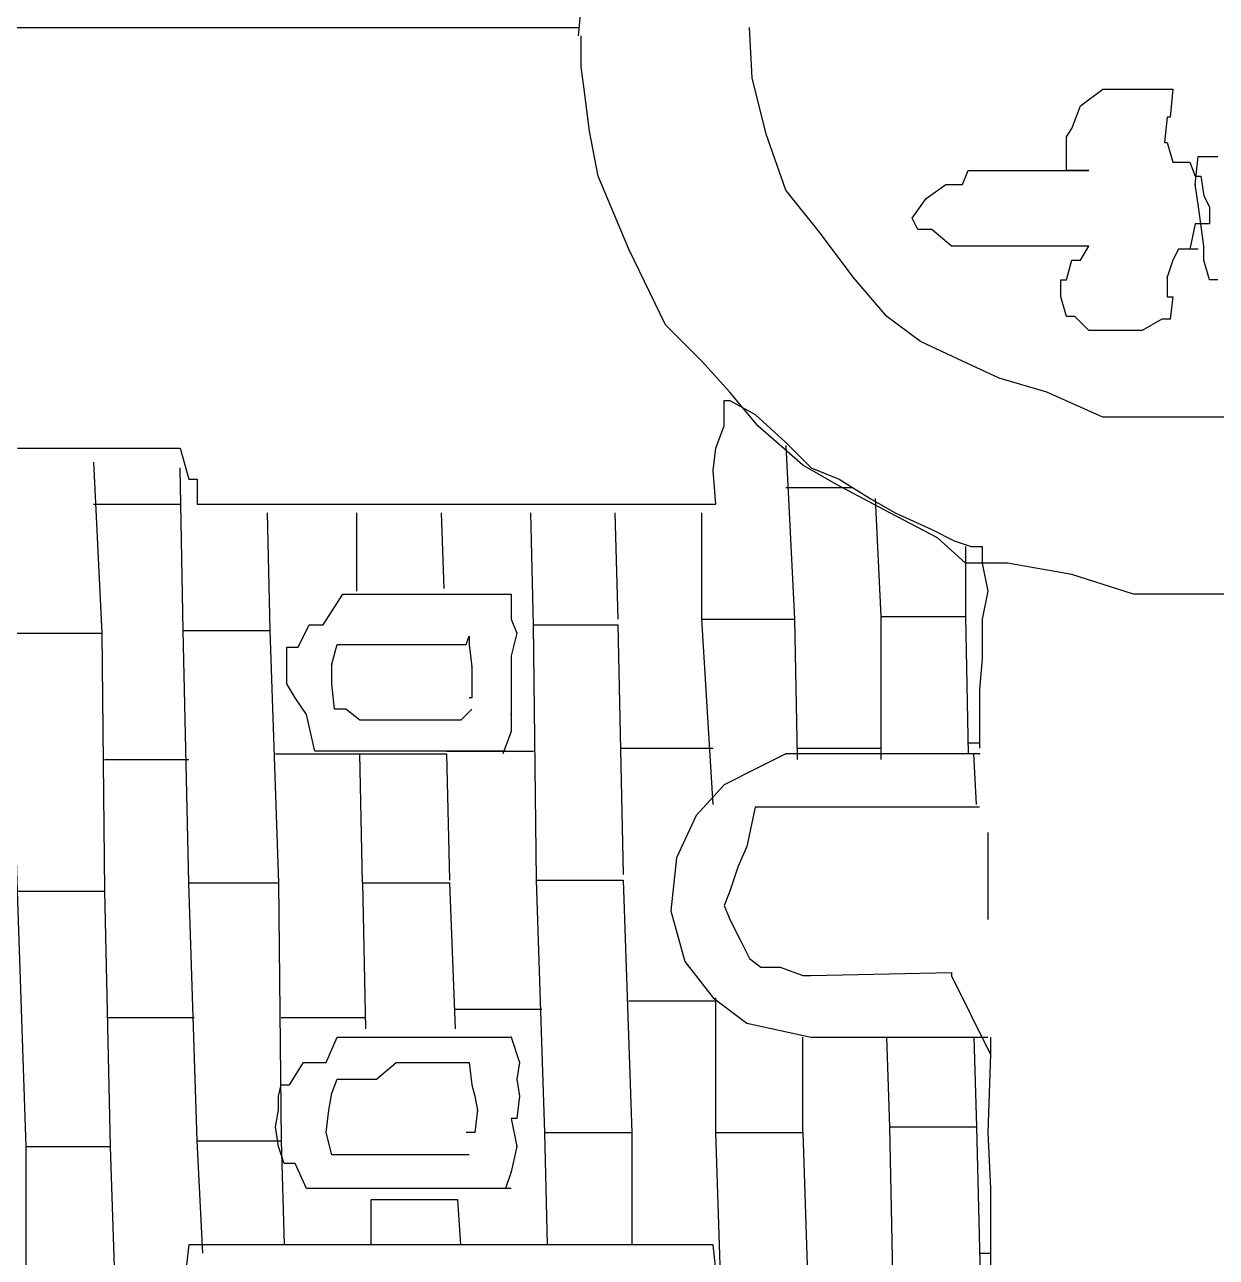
# Model space of a CAD drawing. Extents: x 731154 to 731744, y 4379381 to 4380408.
# Drawn here: x 731187.765 to 731192.015, y 4380237.795 to 4380242.19 of the extents above; entities that cross this region are included whole.
import ezdxf

# ---------------------------------------------------------------- set-up
doc = ezdxf.new("R2010")
doc.units = 0
doc.layers.get('0').update_dxf_attribs({"linetype": 'CONTINUOUS'})

msp = doc.modelspace()

# ---------------------------------------------------------------- linework, layer by layer
at = {"color": 0, "linetype": 'CONTINUOUS'}
for p, q in [((731189.74, 4380242.15), (731189.75, 4380242.25)), ((731189.74, 4380242.15), (731189.75, 4380242.25)), ((731187.41, 4380242.18), (731188.19, 4380242.18)), ((731187.41, 4380242.18), (731188.19, 4380242.18)), ((731188.19, 4380242.18), (731188.97, 4380242.18)), ((731188.19, 4380242.18), (731188.97, 4380242.18)), ((731188.97, 4380242.18), (731189.59, 4380242.18)), ((731188.97, 4380242.18), (731189.59, 4380242.18)), ((731189.59, 4380242.18), (731189.74, 4380242.18)), ((731189.59, 4380242.18), (731189.74, 4380242.18)), ((731190.36, 4380242), (731190.35, 4380242.18)), ((731190.36, 4380242), (731190.35, 4380242.18)), ((731189.75, 4380242.04), (731189.75, 4380242.15)), ((731189.75, 4380242.04), (731189.75, 4380242.15)), ((731189.76, 4380241.96), (731189.75, 4380242.04)), ((731189.76, 4380241.96), (731189.75, 4380242.04)), ((731190.41, 4380241.8), (731190.36, 4380242)), ((731190.41, 4380241.8), (731190.36, 4380242)), ((731189.78, 4380241.81), (731189.76, 4380241.96)), ((731189.78, 4380241.81), (731189.76, 4380241.96)), ((731191.53, 4380241.9), (731191.61, 4380241.96)), ((731191.53, 4380241.9), (731191.61, 4380241.96)), ((731191.61, 4380241.96), (731191.68, 4380241.96)), ((731191.61, 4380241.96), (731191.68, 4380241.96)), ((731191.68, 4380241.96), (731191.76, 4380241.96)), ((731191.68, 4380241.96), (731191.76, 4380241.96)), ((731191.76, 4380241.96), (731191.81, 4380241.96)), ((731191.76, 4380241.96), (731191.81, 4380241.96)), ((731191.81, 4380241.96), (731191.86, 4380241.96)), ((731191.81, 4380241.96), (731191.86, 4380241.96)), ((731191.86, 4380241.96), (731191.85, 4380241.86)), ((731191.86, 4380241.96), (731191.85, 4380241.86)), ((731191.5, 4380241.82), (731191.53, 4380241.9)), ((731191.5, 4380241.82), (731191.53, 4380241.9)), ((731191.84, 4380241.86), (731191.83, 4380241.77)), ((731191.84, 4380241.86), (731191.83, 4380241.77)), ((731191.85, 4380241.86), (731191.84, 4380241.86)), ((731191.85, 4380241.86), (731191.84, 4380241.86)), ((731189.81, 4380241.65), (731189.78, 4380241.81)), ((731189.81, 4380241.65), (731189.78, 4380241.81)), ((731191.48, 4380241.79), (731191.5, 4380241.82)), ((731191.48, 4380241.79), (731191.5, 4380241.82)), ((731190.48, 4380241.6), (731190.41, 4380241.8)), ((731190.48, 4380241.6), (731190.41, 4380241.8)), ((731191.48, 4380241.67), (731191.48, 4380241.79)), ((731191.48, 4380241.67), (731191.48, 4380241.79)), ((731191.83, 4380241.77), (731191.84, 4380241.77)), ((731191.83, 4380241.77), (731191.84, 4380241.77)), ((731191.84, 4380241.77), (731191.86, 4380241.7)), ((731191.84, 4380241.77), (731191.86, 4380241.7)), ((731191.86, 4380241.7), (731191.88, 4380241.7)), ((731191.86, 4380241.7), (731191.88, 4380241.7)), ((731191.88, 4380241.7), (731191.92, 4380241.7)), ((731191.88, 4380241.7), (731191.92, 4380241.7)), ((731191.92, 4380241.7), (731191.94, 4380241.65)), ((731191.92, 4380241.7), (731191.94, 4380241.65)), ((731191.94, 4380241.62), (731191.95, 4380241.72)), ((731191.94, 4380241.62), (731191.95, 4380241.72)), ((731191.95, 4380241.72), (731191.99, 4380241.72)), ((731191.95, 4380241.72), (731191.99, 4380241.72)), ((731191.99, 4380241.72), (731192.02, 4380241.72)), ((731191.99, 4380241.72), (731192.02, 4380241.72)), ((731189.92, 4380241.39), (731189.81, 4380241.65)), ((731189.92, 4380241.39), (731189.81, 4380241.65)), ((731191.11, 4380241.62), (731191.13, 4380241.67)), ((731191.11, 4380241.62), (731191.13, 4380241.67)), ((731191.13, 4380241.67), (731191.21, 4380241.67)), ((731191.13, 4380241.67), (731191.21, 4380241.67)), ((731191.21, 4380241.67), (731191.26, 4380241.67)), ((731191.21, 4380241.67), (731191.26, 4380241.67)), ((731191.26, 4380241.67), (731191.35, 4380241.67)), ((731191.26, 4380241.67), (731191.35, 4380241.67)), ((731191.35, 4380241.67), (731191.44, 4380241.67)), ((731191.35, 4380241.67), (731191.44, 4380241.67)), ((731191.44, 4380241.67), (731191.48, 4380241.67)), ((731191.44, 4380241.67), (731191.48, 4380241.67)), ((731191.48, 4380241.67), (731191.52, 4380241.67)), ((731191.52, 4380241.67), (731191.48, 4380241.67)), ((731191.48, 4380241.67), (731191.52, 4380241.67)), ((731191.52, 4380241.67), (731191.48, 4380241.67)), ((731191.52, 4380241.67), (731191.56, 4380241.67)), ((731191.56, 4380241.67), (731191.52, 4380241.67)), ((731191.52, 4380241.67), (731191.56, 4380241.67)), ((731191.56, 4380241.67), (731191.52, 4380241.67)), ((731191.94, 4380241.65), (731191.96, 4380241.65)), ((731191.94, 4380241.65), (731191.96, 4380241.65)), ((731191.96, 4380241.65), (731191.97, 4380241.58)), ((731191.96, 4380241.65), (731191.97, 4380241.58)), ((731190.6, 4380241.45), (731190.48, 4380241.6)), ((731190.6, 4380241.45), (731190.48, 4380241.6)), ((731190.98, 4380241.57), (731191.05, 4380241.62)), ((731190.98, 4380241.57), (731191.05, 4380241.62)), ((731191.05, 4380241.62), (731191.11, 4380241.62)), ((731191.05, 4380241.62), (731191.11, 4380241.62)), ((731191.95, 4380241.55), (731191.94, 4380241.62)), ((731191.95, 4380241.55), (731191.94, 4380241.62)), ((731190.93, 4380241.5), (731190.98, 4380241.57)), ((731190.93, 4380241.5), (731190.98, 4380241.57)), ((731191.96, 4380241.48), (731191.95, 4380241.55)), ((731191.96, 4380241.48), (731191.95, 4380241.55)), ((731191.97, 4380241.58), (731191.99, 4380241.54)), ((731191.97, 4380241.58), (731191.99, 4380241.54)), ((731191.99, 4380241.54), (731191.99, 4380241.48)), ((731191.99, 4380241.54), (731191.99, 4380241.48)), ((731190.95, 4380241.46), (731190.93, 4380241.5)), ((731190.95, 4380241.46), (731190.93, 4380241.5)), ((731191, 4380241.46), (731190.95, 4380241.46)), ((731191, 4380241.46), (731190.95, 4380241.46)), ((731191.07, 4380241.4), (731191, 4380241.46)), ((731191.07, 4380241.4), (731191, 4380241.46)), ((731191.94, 4380241.48), (731191.92, 4380241.39)), ((731191.94, 4380241.48), (731191.92, 4380241.39)), ((731191.96, 4380241.48), (731191.94, 4380241.48)), ((731191.96, 4380241.48), (731191.94, 4380241.48)), ((731191.97, 4380241.4), (731191.96, 4380241.48)), ((731191.99, 4380241.48), (731191.96, 4380241.48)), ((731191.97, 4380241.4), (731191.96, 4380241.48)), ((731191.99, 4380241.48), (731191.96, 4380241.48)), ((731190.72, 4380241.29), (731190.6, 4380241.45)), ((731190.72, 4380241.29), (731190.6, 4380241.45)), ((731190.05, 4380241.12), (731189.92, 4380241.39)), ((731190.05, 4380241.12), (731189.92, 4380241.39)), ((731191.17, 4380241.4), (731191.07, 4380241.4)), ((731191.17, 4380241.4), (731191.07, 4380241.4)), ((731191.26, 4380241.4), (731191.17, 4380241.4)), ((731191.26, 4380241.4), (731191.17, 4380241.4)), ((731191.33, 4380241.4), (731191.26, 4380241.4)), ((731191.33, 4380241.4), (731191.26, 4380241.4)), ((731191.38, 4380241.4), (731191.33, 4380241.4)), ((731191.38, 4380241.4), (731191.33, 4380241.4)), ((731191.44, 4380241.4), (731191.38, 4380241.4)), ((731191.44, 4380241.4), (731191.38, 4380241.4)), ((731191.51, 4380241.4), (731191.44, 4380241.4)), ((731191.51, 4380241.4), (731191.44, 4380241.4)), ((731191.56, 4380241.4), (731191.51, 4380241.4)), ((731191.56, 4380241.4), (731191.51, 4380241.4)), ((731191.53, 4380241.35), (731191.56, 4380241.4)), ((731191.53, 4380241.35), (731191.56, 4380241.4)), ((731191.88, 4380241.39), (731191.86, 4380241.35)), ((731191.88, 4380241.39), (731191.86, 4380241.35)), ((731191.92, 4380241.39), (731191.88, 4380241.39)), ((731191.92, 4380241.39), (731191.88, 4380241.39)), ((731191.95, 4380241.39), (731191.92, 4380241.39)), ((731191.95, 4380241.39), (731191.92, 4380241.39)), ((731191.97, 4380241.35), (731191.97, 4380241.4)), ((731191.97, 4380241.35), (731191.97, 4380241.4)), ((731191.48, 4380241.28), (731191.5, 4380241.35)), ((731191.48, 4380241.28), (731191.5, 4380241.35)), ((731191.5, 4380241.35), (731191.53, 4380241.35)), ((731191.5, 4380241.35), (731191.53, 4380241.35)), ((731191.86, 4380241.35), (731191.84, 4380241.29)), ((731191.86, 4380241.35), (731191.84, 4380241.29)), ((731191.99, 4380241.28), (731191.97, 4380241.35)), ((731191.99, 4380241.28), (731191.97, 4380241.35)), ((731190.84, 4380241.15), (731190.72, 4380241.29)), ((731190.84, 4380241.15), (731190.72, 4380241.29)), ((731191.84, 4380241.29), (731191.84, 4380241.22)), ((731191.84, 4380241.29), (731191.84, 4380241.22)), ((731191.46, 4380241.22), (731191.46, 4380241.28)), ((731191.46, 4380241.28), (731191.48, 4380241.28)), ((731191.46, 4380241.22), (731191.46, 4380241.28)), ((731191.46, 4380241.28), (731191.48, 4380241.28)), ((731192.02, 4380241.28), (731191.99, 4380241.28)), ((731192.02, 4380241.28), (731191.99, 4380241.28)), ((731191.48, 4380241.15), (731191.46, 4380241.22)), ((731191.48, 4380241.15), (731191.46, 4380241.22)), ((731191.84, 4380241.22), (731191.86, 4380241.22)), ((731191.84, 4380241.22), (731191.86, 4380241.22)), ((731191.86, 4380241.22), (731191.85, 4380241.14)), ((731191.86, 4380241.22), (731191.85, 4380241.14)), ((731190.96, 4380241.06), (731190.84, 4380241.15)), ((731190.96, 4380241.06), (731190.84, 4380241.15)), ((731191.51, 4380241.15), (731191.48, 4380241.15)), ((731191.51, 4380241.15), (731191.48, 4380241.15)), ((731191.56, 4380241.1), (731191.51, 4380241.15)), ((731191.56, 4380241.1), (731191.51, 4380241.15)), ((731190.18, 4380240.99), (731190.05, 4380241.12)), ((731190.18, 4380240.99), (731190.05, 4380241.12)), ((731191.82, 4380241.14), (731191.75, 4380241.1)), ((731191.82, 4380241.14), (731191.75, 4380241.1)), ((731191.85, 4380241.14), (731191.82, 4380241.14)), ((731191.85, 4380241.14), (731191.82, 4380241.14)), ((731191.62, 4380241.1), (731191.56, 4380241.1)), ((731191.62, 4380241.1), (731191.56, 4380241.1)), ((731191.67, 4380241.1), (731191.62, 4380241.1)), ((731191.67, 4380241.1), (731191.62, 4380241.1)), ((731191.75, 4380241.1), (731191.67, 4380241.1)), ((731191.75, 4380241.1), (731191.67, 4380241.1)), ((731191.11, 4380240.99), (731190.96, 4380241.06)), ((731191.11, 4380240.99), (731190.96, 4380241.06)), ((731190.28, 4380240.88), (731190.18, 4380240.99)), ((731190.28, 4380240.88), (731190.18, 4380240.99)), ((731191.24, 4380240.93), (731191.11, 4380240.99)), ((731191.24, 4380240.93), (731191.11, 4380240.99)), ((731191.41, 4380240.88), (731191.24, 4380240.93)), ((731191.41, 4380240.88), (731191.24, 4380240.93)), ((731190.26, 4380240.8), (731190.26, 4380240.85)), ((731190.26, 4380240.85), (731190.28, 4380240.85)), ((731190.26, 4380240.8), (731190.26, 4380240.85)), ((731190.26, 4380240.85), (731190.28, 4380240.85)), ((731190.38, 4380240.76), (731190.28, 4380240.88)), ((731190.38, 4380240.76), (731190.28, 4380240.88)), ((731190.28, 4380240.85), (731190.37, 4380240.8)), ((731190.28, 4380240.85), (731190.37, 4380240.8)), ((731191.61, 4380240.79), (731191.41, 4380240.88)), ((731191.61, 4380240.79), (731191.41, 4380240.88)), ((731190.26, 4380240.76), (731190.26, 4380240.8)), ((731190.26, 4380240.76), (731190.26, 4380240.8)), ((731190.37, 4380240.8), (731190.48, 4380240.7)), ((731190.37, 4380240.8), (731190.48, 4380240.7)), ((731190.23, 4380240.68), (731190.26, 4380240.76)), ((731190.23, 4380240.68), (731190.26, 4380240.76)), ((731190.54, 4380240.62), (731190.38, 4380240.76)), ((731190.54, 4380240.62), (731190.38, 4380240.76)), ((731191.81, 4380240.79), (731191.61, 4380240.79)), ((731191.81, 4380240.79), (731191.61, 4380240.79)), ((731192, 4380240.79), (731191.81, 4380240.79)), ((731192, 4380240.79), (731191.81, 4380240.79)), ((731192.2, 4380240.79), (731192, 4380240.79)), ((731192.2, 4380240.79), (731192, 4380240.79)), ((731187.74, 4380240.68), (731187.86, 4380240.68)), ((731187.74, 4380240.68), (731187.86, 4380240.68)), ((731187.86, 4380240.68), (731187.99, 4380240.68)), ((731187.86, 4380240.68), (731187.99, 4380240.68)), ((731187.99, 4380240.68), (731188.09, 4380240.68)), ((731187.99, 4380240.68), (731188.09, 4380240.68)), ((731188.09, 4380240.68), (731188.2, 4380240.68)), ((731188.09, 4380240.68), (731188.2, 4380240.68)), ((731188.2, 4380240.68), (731188.27, 4380240.68)), ((731188.2, 4380240.68), (731188.27, 4380240.68)), ((731188.27, 4380240.68), (731188.32, 4380240.68)), ((731188.27, 4380240.68), (731188.32, 4380240.68)), ((731188.32, 4380240.68), (731188.35, 4380240.57)), ((731188.32, 4380240.68), (731188.35, 4380240.57)), ((731190.22, 4380240.6), (731190.23, 4380240.68)), ((731190.22, 4380240.6), (731190.23, 4380240.68)), ((731190.48, 4380240.7), (731190.57, 4380240.61)), ((731190.48, 4380240.7), (731190.57, 4380240.61)), ((731190.48, 4380240.69), (731190.51, 4380240.07)), ((731190.48, 4380240.69), (731190.51, 4380240.07)), ((731188.01, 4380240.63), (731188.04, 4380240.02)), ((731188.01, 4380240.63), (731188.04, 4380240.02)), ((731188.33, 4380240.03), (731188.32, 4380240.61)), ((731188.33, 4380240.03), (731188.32, 4380240.61)), ((731190.23, 4380240.48), (731190.22, 4380240.6)), ((731190.23, 4380240.48), (731190.22, 4380240.6)), ((731190.66, 4380240.55), (731190.54, 4380240.62)), ((731190.66, 4380240.55), (731190.54, 4380240.62)), ((731190.57, 4380240.61), (731190.67, 4380240.57)), ((731190.57, 4380240.61), (731190.67, 4380240.57)), ((731188.35, 4380240.57), (731188.38, 4380240.57)), ((731188.35, 4380240.57), (731188.38, 4380240.57)), ((731188.38, 4380240.57), (731188.38, 4380240.48)), ((731188.38, 4380240.57), (731188.38, 4380240.48)), ((731190.48, 4380240.54), (731190.72, 4380240.54)), ((731190.48, 4380240.54), (731190.72, 4380240.54)), ((731190.85, 4380240.45), (731190.66, 4380240.55)), ((731190.85, 4380240.45), (731190.66, 4380240.55)), ((731190.67, 4380240.57), (731190.78, 4380240.5)), ((731190.67, 4380240.57), (731190.78, 4380240.5)), ((731190.78, 4380240.5), (731190.87, 4380240.45)), ((731190.78, 4380240.5), (731190.87, 4380240.45)), ((731190.82, 4380240.08), (731190.8, 4380240.5)), ((731190.82, 4380240.08), (731190.8, 4380240.5)), ((731188.01, 4380240.48), (731188.32, 4380240.48)), ((731188.01, 4380240.48), (731188.32, 4380240.48)), ((731188.38, 4380240.48), (731188.43, 4380240.48)), ((731188.38, 4380240.48), (731188.43, 4380240.48)), ((731188.43, 4380240.48), (731188.57, 4380240.48)), ((731188.43, 4380240.48), (731188.57, 4380240.48)), ((731188.57, 4380240.48), (731188.87, 4380240.48)), ((731188.57, 4380240.48), (731188.87, 4380240.48)), ((731188.63, 4380240.45), (731188.64, 4380240.03)), ((731188.63, 4380240.45), (731188.64, 4380240.03)), ((731188.87, 4380240.48), (731189.14, 4380240.48)), ((731188.87, 4380240.48), (731189.14, 4380240.48)), ((731188.95, 4380240.17), (731188.95, 4380240.45)), ((731188.95, 4380240.17), (731188.95, 4380240.45)), ((731189.14, 4380240.48), (731189.31, 4380240.48)), ((731189.14, 4380240.48), (731189.31, 4380240.48)), ((731189.25, 4380240.45), (731189.26, 4380240.18)), ((731189.25, 4380240.45), (731189.26, 4380240.18)), ((731189.31, 4380240.48), (731189.47, 4380240.48)), ((731189.31, 4380240.48), (731189.47, 4380240.48)), ((731189.47, 4380240.48), (731189.62, 4380240.48)), ((731189.47, 4380240.48), (731189.62, 4380240.48)), ((731189.58, 4380240.05), (731189.57, 4380240.45)), ((731189.58, 4380240.05), (731189.57, 4380240.45)), ((731189.62, 4380240.48), (731189.81, 4380240.48)), ((731189.62, 4380240.48), (731189.81, 4380240.48)), ((731189.81, 4380240.48), (731189.95, 4380240.48)), ((731189.81, 4380240.48), (731189.95, 4380240.48)), ((731189.87, 4380240.45), (731189.88, 4380240.07)), ((731189.87, 4380240.45), (731189.88, 4380240.07)), ((731189.95, 4380240.48), (731190.09, 4380240.48)), ((731189.95, 4380240.48), (731190.09, 4380240.48)), ((731190.09, 4380240.48), (731190.15, 4380240.48)), ((731190.09, 4380240.48), (731190.15, 4380240.48)), ((731190.15, 4380240.48), (731190.21, 4380240.48)), ((731190.15, 4380240.48), (731190.21, 4380240.48)), ((731190.18, 4380240.07), (731190.18, 4380240.45)), ((731190.18, 4380240.07), (731190.18, 4380240.45)), ((731190.21, 4380240.48), (731190.23, 4380240.48)), ((731190.21, 4380240.48), (731190.23, 4380240.48)), ((731191.02, 4380240.36), (731190.85, 4380240.45)), ((731191.02, 4380240.36), (731190.85, 4380240.45)), ((731190.87, 4380240.45), (731191, 4380240.39)), ((731190.87, 4380240.45), (731191, 4380240.39)), ((731191, 4380240.39), (731191.08, 4380240.35)), ((731191, 4380240.39), (731191.08, 4380240.35)), ((731191.12, 4380240.27), (731191.02, 4380240.36)), ((731191.12, 4380240.27), (731191.02, 4380240.36)), ((731191.08, 4380240.35), (731191.14, 4380240.33)), ((731191.08, 4380240.35), (731191.14, 4380240.33)), ((731191.12, 4380240.33), (731191.12, 4380240.08)), ((731191.12, 4380240.33), (731191.12, 4380240.08)), ((731191.14, 4380240.33), (731191.18, 4380240.33)), ((731191.14, 4380240.33), (731191.18, 4380240.33)), ((731191.18, 4380240.33), (731191.18, 4380240.27)), ((731191.18, 4380240.33), (731191.18, 4380240.27)), ((731191.27, 4380240.27), (731191.12, 4380240.27)), ((731191.27, 4380240.27), (731191.12, 4380240.27)), ((731191.18, 4380240.27), (731191.2, 4380240.17)), ((731191.18, 4380240.27), (731191.2, 4380240.17)), ((731191.5, 4380240.23), (731191.27, 4380240.27)), ((731191.5, 4380240.23), (731191.27, 4380240.27)), ((731191.72, 4380240.16), (731191.5, 4380240.23)), ((731191.72, 4380240.16), (731191.5, 4380240.23)), ((731188.83, 4380240.05), (731188.9, 4380240.16)), ((731188.83, 4380240.05), (731188.9, 4380240.16)), ((731188.9, 4380240.16), (731188.96, 4380240.16)), ((731188.9, 4380240.16), (731188.96, 4380240.16)), ((731188.96, 4380240.16), (731189.03, 4380240.16)), ((731188.96, 4380240.16), (731189.03, 4380240.16)), ((731189.03, 4380240.16), (731189.1, 4380240.16)), ((731189.03, 4380240.16), (731189.1, 4380240.16)), ((731189.1, 4380240.16), (731189.19, 4380240.16)), ((731189.1, 4380240.16), (731189.19, 4380240.16)), ((731189.19, 4380240.16), (731189.28, 4380240.16)), ((731189.19, 4380240.16), (731189.28, 4380240.16)), ((731189.28, 4380240.16), (731189.34, 4380240.16)), ((731189.28, 4380240.16), (731189.34, 4380240.16)), ((731189.34, 4380240.16), (731189.39, 4380240.16)), ((731189.34, 4380240.16), (731189.39, 4380240.16)), ((731189.39, 4380240.16), (731189.44, 4380240.16)), ((731189.39, 4380240.16), (731189.44, 4380240.16)), ((731189.44, 4380240.16), (731189.47, 4380240.16)), ((731189.44, 4380240.16), (731189.47, 4380240.16)), ((731189.47, 4380240.16), (731189.5, 4380240.16)), ((731189.47, 4380240.16), (731189.5, 4380240.16)), ((731189.5, 4380240.16), (731189.5, 4380240.07)), ((731189.5, 4380240.16), (731189.5, 4380240.07)), ((731191.2, 4380240.17), (731191.18, 4380240.07)), ((731191.2, 4380240.17), (731191.18, 4380240.07)), ((731191.92, 4380240.16), (731191.72, 4380240.16)), ((731191.92, 4380240.16), (731191.72, 4380240.16)), ((731192.14, 4380240.16), (731191.92, 4380240.16)), ((731192.14, 4380240.16), (731191.92, 4380240.16)), ((731189.5, 4380240.07), (731189.52, 4380240.02)), ((731189.5, 4380240.07), (731189.52, 4380240.02)), ((731191.18, 4380240.07), (731191.18, 4380239.93)), ((731191.18, 4380240.07), (731191.18, 4380239.93)), ((731188.74, 4380239.97), (731188.78, 4380240.05)), ((731188.74, 4380239.97), (731188.78, 4380240.05)), ((731188.78, 4380240.05), (731188.83, 4380240.05)), ((731188.78, 4380240.05), (731188.83, 4380240.05)), ((731189.34, 4380239.98), (731189.35, 4380240.01)), ((731189.34, 4380239.98), (731189.35, 4380240.01)), ((731189.35, 4380240.01), (731189.35, 4380239.98)), ((731189.35, 4380240.01), (731189.35, 4380239.98)), ((731189.52, 4380240.02), (731189.5, 4380239.94)), ((731189.52, 4380240.02), (731189.5, 4380239.94)), ((731188.7, 4380239.92), (731188.7, 4380239.97)), ((731188.7, 4380239.97), (731188.74, 4380239.97)), ((731188.7, 4380239.92), (731188.7, 4380239.97)), ((731188.7, 4380239.97), (731188.74, 4380239.97)), ((731188.86, 4380239.91), (731188.88, 4380239.98)), ((731188.86, 4380239.91), (731188.88, 4380239.98)), ((731188.88, 4380239.98), (731188.91, 4380239.98)), ((731188.88, 4380239.98), (731188.91, 4380239.98)), ((731188.91, 4380239.98), (731188.96, 4380239.98)), ((731188.91, 4380239.98), (731188.96, 4380239.98)), ((731188.96, 4380239.98), (731189.04, 4380239.98)), ((731188.96, 4380239.98), (731189.04, 4380239.98)), ((731189.04, 4380239.98), (731189.14, 4380239.98)), ((731189.04, 4380239.98), (731189.14, 4380239.98)), ((731189.14, 4380239.98), (731189.2, 4380239.98)), ((731189.14, 4380239.98), (731189.2, 4380239.98)), ((731189.2, 4380239.98), (731189.25, 4380239.98)), ((731189.2, 4380239.98), (731189.25, 4380239.98)), ((731189.25, 4380239.98), (731189.31, 4380239.98)), ((731189.25, 4380239.98), (731189.31, 4380239.98)), ((731189.31, 4380239.98), (731189.34, 4380239.98)), ((731189.31, 4380239.98), (731189.34, 4380239.98)), ((731189.35, 4380239.98), (731189.36, 4380239.9)), ((731189.35, 4380239.98), (731189.36, 4380239.9)), ((731188.7, 4380239.84), (731188.7, 4380239.92)), ((731188.7, 4380239.84), (731188.7, 4380239.92)), ((731189.5, 4380239.94), (731189.5, 4380239.9)), ((731189.5, 4380239.94), (731189.5, 4380239.9)), ((731191.18, 4380239.93), (731191.17, 4380239.82)), ((731191.18, 4380239.93), (731191.17, 4380239.82)), ((731188.86, 4380239.84), (731188.86, 4380239.91)), ((731188.86, 4380239.84), (731188.86, 4380239.91)), ((731189.36, 4380239.9), (731189.36, 4380239.79)), ((731189.36, 4380239.9), (731189.36, 4380239.79)), ((731189.5, 4380239.9), (731189.5, 4380239.83)), ((731189.5, 4380239.9), (731189.5, 4380239.83)), ((731188.73, 4380239.79), (731188.7, 4380239.84)), ((731188.73, 4380239.79), (731188.7, 4380239.84)), ((731188.87, 4380239.75), (731188.86, 4380239.84)), ((731188.87, 4380239.75), (731188.86, 4380239.84)), ((731188.77, 4380239.73), (731188.73, 4380239.79)), ((731188.77, 4380239.73), (731188.73, 4380239.79)), ((731189.36, 4380239.79), (731189.35, 4380239.79)), ((731189.36, 4380239.79), (731189.35, 4380239.79)), ((731189.5, 4380239.83), (731189.5, 4380239.79)), ((731189.5, 4380239.83), (731189.5, 4380239.79)), ((731189.5, 4380239.79), (731189.5, 4380239.73)), ((731189.5, 4380239.79), (731189.5, 4380239.73)), ((731191.17, 4380239.82), (731191.17, 4380239.71)), ((731191.17, 4380239.82), (731191.17, 4380239.71)), ((731188.91, 4380239.75), (731188.87, 4380239.75)), ((731188.91, 4380239.75), (731188.87, 4380239.75)), ((731188.96, 4380239.71), (731188.91, 4380239.75)), ((731188.96, 4380239.71), (731188.91, 4380239.75)), ((731189.36, 4380239.75), (731189.32, 4380239.71)), ((731189.36, 4380239.75), (731189.32, 4380239.71)), ((731188.8, 4380239.6), (731188.77, 4380239.73)), ((731188.8, 4380239.6), (731188.77, 4380239.73)), ((731189.02, 4380239.71), (731188.96, 4380239.71)), ((731189.02, 4380239.71), (731188.96, 4380239.71)), ((731189.05, 4380239.71), (731189.02, 4380239.71)), ((731189.05, 4380239.71), (731189.02, 4380239.71)), ((731189.11, 4380239.71), (731189.05, 4380239.71)), ((731189.11, 4380239.71), (731189.05, 4380239.71)), ((731189.19, 4380239.71), (731189.11, 4380239.71)), ((731189.19, 4380239.71), (731189.11, 4380239.71)), ((731189.27, 4380239.71), (731189.19, 4380239.71)), ((731189.27, 4380239.71), (731189.19, 4380239.71)), ((731189.32, 4380239.71), (731189.27, 4380239.71)), ((731189.32, 4380239.71), (731189.27, 4380239.71)), ((731189.5, 4380239.73), (731189.5, 4380239.67)), ((731189.5, 4380239.73), (731189.5, 4380239.67)), ((731191.17, 4380239.71), (731191.17, 4380239.62)), ((731191.17, 4380239.71), (731191.17, 4380239.62)), ((731189.5, 4380239.67), (731189.47, 4380239.59)), ((731189.5, 4380239.67), (731189.47, 4380239.59)), ((731191.13, 4380239.63), (731191.17, 4380239.63)), ((731191.13, 4380239.63), (731191.17, 4380239.63)), ((731191.17, 4380239.62), (731191.17, 4380239.61)), ((731191.17, 4380239.62), (731191.17, 4380239.61)), ((731188.05, 4380239.57), (731188.35, 4380239.57)), ((731188.05, 4380239.57), (731188.35, 4380239.57)), ((731188.66, 4380239.59), (731188.96, 4380239.59)), ((731188.66, 4380239.59), (731188.96, 4380239.59)), ((731188.86, 4380239.6), (731188.8, 4380239.6)), ((731188.86, 4380239.6), (731188.8, 4380239.6)), ((731188.88, 4380239.6), (731188.86, 4380239.6)), ((731188.88, 4380239.6), (731188.86, 4380239.6)), ((731188.98, 4380239.6), (731188.88, 4380239.6)), ((731188.98, 4380239.6), (731188.88, 4380239.6)), ((731189.09, 4380239.6), (731188.98, 4380239.6)), ((731189.09, 4380239.6), (731188.98, 4380239.6)), ((731189.16, 4380239.6), (731189.09, 4380239.6)), ((731189.16, 4380239.6), (731189.09, 4380239.6)), ((731189.24, 4380239.6), (731189.16, 4380239.6)), ((731189.24, 4380239.6), (731189.16, 4380239.6)), ((731189.38, 4380239.6), (731189.24, 4380239.6)), ((731189.38, 4380239.6), (731189.24, 4380239.6)), ((731189.27, 4380239.6), (731189.58, 4380239.6)), ((731189.27, 4380239.6), (731189.58, 4380239.6)), ((731189.48, 4380239.6), (731189.38, 4380239.6)), ((731189.48, 4380239.6), (731189.38, 4380239.6)), ((731189.89, 4380239.61), (731190.22, 4380239.61)), ((731189.89, 4380239.61), (731190.22, 4380239.61)), ((731190.48, 4380239.59), (731190.38, 4380239.54)), ((731190.48, 4380239.59), (731190.38, 4380239.54)), ((731190.52, 4380239.59), (731190.48, 4380239.59)), ((731190.52, 4380239.59), (731190.48, 4380239.59)), ((731190.52, 4380239.61), (731190.82, 4380239.61)), ((731190.52, 4380239.61), (731190.82, 4380239.61)), ((731191.17, 4380239.59), (731190.52, 4380239.59)), ((731191.17, 4380239.59), (731190.52, 4380239.59)), ((731191.16, 4380239.41), (731191.15, 4380239.59)), ((731191.16, 4380239.41), (731191.15, 4380239.59)), ((731190.38, 4380239.54), (731190.26, 4380239.48)), ((731190.38, 4380239.54), (731190.26, 4380239.48)), ((731190.26, 4380239.48), (731190.16, 4380239.37)), ((731190.26, 4380239.48), (731190.16, 4380239.37)), ((731190.37, 4380239.4), (731190.34, 4380239.26)), ((731190.37, 4380239.4), (731190.34, 4380239.26)), ((731190.42, 4380239.4), (731190.37, 4380239.4)), ((731190.42, 4380239.4), (731190.37, 4380239.4)), ((731190.46, 4380239.4), (731190.42, 4380239.4)), ((731190.46, 4380239.4), (731190.42, 4380239.4)), ((731190.52, 4380239.4), (731190.46, 4380239.4)), ((731190.52, 4380239.4), (731190.46, 4380239.4)), ((731191.17, 4380239.4), (731190.52, 4380239.4)), ((731191.17, 4380239.4), (731190.52, 4380239.4)), ((731190.16, 4380239.37), (731190.09, 4380239.22)), ((731190.16, 4380239.37), (731190.09, 4380239.22)), ((731191.2, 4380239.31), (731191.2, 4380239.23)), ((731191.2, 4380239.31), (731191.2, 4380239.23)), ((731190.34, 4380239.26), (731190.31, 4380239.19)), ((731190.34, 4380239.26), (731190.31, 4380239.19)), ((731190.09, 4380239.22), (731190.07, 4380239.03)), ((731190.09, 4380239.22), (731190.07, 4380239.03)), ((731191.2, 4380239.23), (731191.2, 4380239.05)), ((731191.2, 4380239.23), (731191.2, 4380239.05)), ((731190.31, 4380239.19), (731190.28, 4380239.1)), ((731190.31, 4380239.19), (731190.28, 4380239.1)), ((731188.97, 4380239.13), (731188.98, 4380238.61)), ((731188.97, 4380239.13), (731188.98, 4380238.61)), ((731190.28, 4380239.1), (731190.26, 4380239.05)), ((731190.28, 4380239.1), (731190.26, 4380239.05)), ((731190.26, 4380239.05), (731190.28, 4380239)), ((731190.26, 4380239.05), (731190.28, 4380239)), ((731191.2, 4380239.05), (731191.2, 4380239)), ((731191.2, 4380239.05), (731191.2, 4380239)), ((731190.07, 4380239.03), (731190.12, 4380238.85)), ((731190.07, 4380239.03), (731190.12, 4380238.85)), ((731190.28, 4380239), (731190.32, 4380238.92)), ((731190.28, 4380239), (731190.32, 4380238.92)), ((731190.32, 4380238.92), (731190.35, 4380238.86)), ((731190.32, 4380238.92), (731190.35, 4380238.86)), ((731190.12, 4380238.85), (731190.22, 4380238.72)), ((731190.12, 4380238.85), (731190.22, 4380238.72)), ((731190.35, 4380238.86), (731190.39, 4380238.83)), ((731190.35, 4380238.86), (731190.39, 4380238.83)), ((731190.39, 4380238.83), (731190.46, 4380238.83)), ((731190.39, 4380238.83), (731190.46, 4380238.83)), ((731190.46, 4380238.83), (731190.54, 4380238.8)), ((731190.46, 4380238.83), (731190.54, 4380238.8)), ((731190.54, 4380238.8), (731190.57, 4380238.8)), ((731190.54, 4380238.8), (731190.57, 4380238.8)), ((731190.57, 4380238.8), (731191.07, 4380238.81)), ((731190.57, 4380238.8), (731191.07, 4380238.81)), ((731191.07, 4380238.81), (731191.07, 4380238.8)), ((731191.07, 4380238.81), (731191.07, 4380238.8)), ((731191.21, 4380238.52), (731191.07, 4380238.8)), ((731191.21, 4380238.52), (731191.07, 4380238.8)), ((731189.92, 4380238.71), (731190.23, 4380238.71)), ((731189.92, 4380238.71), (731190.23, 4380238.71)), ((731190.22, 4380238.72), (731190.34, 4380238.63)), ((731190.22, 4380238.72), (731190.34, 4380238.63)), ((731190.23, 4380238.24), (731190.23, 4380238.72)), ((731190.23, 4380238.24), (731190.23, 4380238.72)), ((731188.06, 4380238.65), (731188.37, 4380238.65)), ((731188.06, 4380238.65), (731188.37, 4380238.65)), ((731188.68, 4380238.65), (731188.98, 4380238.65)), ((731188.68, 4380238.65), (731188.98, 4380238.65)), ((731189.3, 4380238.68), (731189.61, 4380238.68)), ((731189.3, 4380238.68), (731189.61, 4380238.68)), ((731190.34, 4380238.63), (731190.57, 4380238.58)), ((731190.34, 4380238.63), (731190.57, 4380238.58)), ((731188.84, 4380238.49), (731188.88, 4380238.58)), ((731188.84, 4380238.49), (731188.88, 4380238.58)), ((731188.88, 4380238.58), (731188.97, 4380238.58)), ((731188.88, 4380238.58), (731188.97, 4380238.58)), ((731188.97, 4380238.58), (731189.07, 4380238.58)), ((731188.97, 4380238.58), (731189.07, 4380238.58)), ((731189.07, 4380238.58), (731189.14, 4380238.58)), ((731189.07, 4380238.58), (731189.14, 4380238.58)), ((731189.14, 4380238.58), (731189.17, 4380238.58)), ((731189.14, 4380238.58), (731189.17, 4380238.58)), ((731189.17, 4380238.58), (731189.26, 4380238.58)), ((731189.17, 4380238.58), (731189.26, 4380238.58)), ((731189.26, 4380238.58), (731189.3, 4380238.58)), ((731189.26, 4380238.58), (731189.3, 4380238.58)), ((731189.3, 4380238.58), (731189.36, 4380238.58)), ((731189.3, 4380238.58), (731189.36, 4380238.58)), ((731189.36, 4380238.58), (731189.41, 4380238.58)), ((731189.36, 4380238.58), (731189.41, 4380238.58)), ((731189.41, 4380238.58), (731189.44, 4380238.58)), ((731189.41, 4380238.58), (731189.44, 4380238.58)), ((731189.44, 4380238.58), (731189.5, 4380238.58)), ((731189.44, 4380238.58), (731189.5, 4380238.58)), ((731189.5, 4380238.58), (731189.53, 4380238.49)), ((731189.5, 4380238.58), (731189.53, 4380238.49)), ((731190.54, 4380238.24), (731190.54, 4380238.58)), ((731190.54, 4380238.24), (731190.54, 4380238.58)), ((731190.57, 4380238.58), (731191.2, 4380238.58)), ((731190.57, 4380238.58), (731191.2, 4380238.58)), ((731190.85, 4380238.26), (731190.84, 4380238.58)), ((731190.85, 4380238.26), (731190.84, 4380238.58)), ((731191.15, 4380238.58), (731191.16, 4380238.26)), ((731191.15, 4380238.58), (731191.16, 4380238.26)), ((731191.21, 4380238.58), (731191.21, 4380238.52)), ((731191.21, 4380238.58), (731191.21, 4380238.52)), ((731191.21, 4380238.52), (731191.2, 4380238.24)), ((731191.21, 4380238.52), (731191.2, 4380238.24)), ((731188.71, 4380238.41), (731188.76, 4380238.49)), ((731188.71, 4380238.41), (731188.76, 4380238.49)), ((731188.76, 4380238.49), (731188.8, 4380238.49)), ((731188.76, 4380238.49), (731188.8, 4380238.49)), ((731188.8, 4380238.49), (731188.84, 4380238.49)), ((731188.8, 4380238.49), (731188.84, 4380238.49)), ((731189.02, 4380238.43), (731189.09, 4380238.49)), ((731189.02, 4380238.43), (731189.09, 4380238.49)), ((731189.09, 4380238.49), (731189.16, 4380238.49)), ((731189.09, 4380238.49), (731189.16, 4380238.49)), ((731189.16, 4380238.49), (731189.22, 4380238.49)), ((731189.16, 4380238.49), (731189.22, 4380238.49)), ((731189.22, 4380238.49), (731189.26, 4380238.49)), ((731189.22, 4380238.49), (731189.26, 4380238.49)), ((731189.26, 4380238.49), (731189.3, 4380238.49)), ((731189.26, 4380238.49), (731189.3, 4380238.49)), ((731189.3, 4380238.49), (731189.35, 4380238.49)), ((731189.3, 4380238.49), (731189.35, 4380238.49)), ((731189.35, 4380238.49), (731189.36, 4380238.41)), ((731189.35, 4380238.49), (731189.36, 4380238.41)), ((731189.53, 4380238.49), (731189.52, 4380238.43)), ((731189.53, 4380238.49), (731189.52, 4380238.43)), ((731188.86, 4380238.38), (731188.88, 4380238.43)), ((731188.86, 4380238.38), (731188.88, 4380238.43)), ((731188.88, 4380238.43), (731188.95, 4380238.43)), ((731188.88, 4380238.43), (731188.95, 4380238.43)), ((731188.95, 4380238.43), (731189.02, 4380238.43)), ((731188.95, 4380238.43), (731189.02, 4380238.43)), ((731189.52, 4380238.43), (731189.53, 4380238.37)), ((731189.52, 4380238.43), (731189.53, 4380238.37)), ((731188.67, 4380238.37), (731188.68, 4380238.41)), ((731188.67, 4380238.37), (731188.68, 4380238.41)), ((731188.68, 4380238.41), (731188.71, 4380238.41)), ((731188.68, 4380238.41), (731188.71, 4380238.41)), ((731189.36, 4380238.41), (731189.37, 4380238.37)), ((731189.36, 4380238.41), (731189.37, 4380238.37)), ((731188.67, 4380238.32), (731188.67, 4380238.37)), ((731188.67, 4380238.32), (731188.67, 4380238.37)), ((731188.85, 4380238.32), (731188.86, 4380238.38)), ((731188.85, 4380238.32), (731188.86, 4380238.38)), ((731189.37, 4380238.37), (731189.38, 4380238.32)), ((731189.37, 4380238.37), (731189.38, 4380238.32)), ((731189.53, 4380238.37), (731189.52, 4380238.29)), ((731189.53, 4380238.37), (731189.52, 4380238.29)), ((731188.66, 4380238.26), (731188.67, 4380238.32)), ((731188.66, 4380238.26), (731188.67, 4380238.32)), ((731188.84, 4380238.24), (731188.85, 4380238.32)), ((731188.84, 4380238.24), (731188.85, 4380238.32)), ((731189.38, 4380238.32), (731189.37, 4380238.24)), ((731189.38, 4380238.32), (731189.37, 4380238.24)), ((731188.67, 4380238.19), (731188.66, 4380238.26)), ((731188.67, 4380238.19), (731188.66, 4380238.26)), ((731189.52, 4380238.29), (731189.5, 4380238.29)), ((731189.5, 4380238.29), (731189.52, 4380238.19)), ((731189.52, 4380238.29), (731189.5, 4380238.29)), ((731189.5, 4380238.29), (731189.52, 4380238.19)), ((731188.86, 4380238.16), (731188.84, 4380238.24)), ((731188.86, 4380238.16), (731188.84, 4380238.24)), ((731189.35, 4380238.24), (731189.34, 4380238.24)), ((731189.35, 4380238.24), (731189.34, 4380238.24)), ((731189.37, 4380238.24), (731189.35, 4380238.24)), ((731189.37, 4380238.24), (731189.35, 4380238.24)), ((731191.2, 4380238.24), (731191.21, 4380238.04)), ((731191.2, 4380238.24), (731191.21, 4380238.04)), ((731188.69, 4380238.13), (731188.67, 4380238.19)), ((731188.69, 4380238.13), (731188.67, 4380238.19)), ((731189.52, 4380238.19), (731189.5, 4380238.1)), ((731189.52, 4380238.19), (731189.5, 4380238.1)), ((731188.73, 4380238.13), (731188.69, 4380238.13)), ((731188.73, 4380238.13), (731188.69, 4380238.13)), ((731188.77, 4380238.04), (731188.73, 4380238.13)), ((731188.77, 4380238.04), (731188.73, 4380238.13)), ((731188.88, 4380238.16), (731188.86, 4380238.16)), ((731188.88, 4380238.16), (731188.86, 4380238.16)), ((731188.94, 4380238.16), (731188.88, 4380238.16)), ((731188.94, 4380238.16), (731188.88, 4380238.16)), ((731189, 4380238.16), (731188.94, 4380238.16)), ((731189, 4380238.16), (731188.94, 4380238.16)), ((731189.08, 4380238.16), (731189, 4380238.16)), ((731189.08, 4380238.16), (731189, 4380238.16)), ((731189.16, 4380238.16), (731189.08, 4380238.16)), ((731189.16, 4380238.16), (731189.08, 4380238.16)), ((731189.22, 4380238.16), (731189.16, 4380238.16)), ((731189.22, 4380238.16), (731189.16, 4380238.16)), ((731189.29, 4380238.16), (731189.22, 4380238.16)), ((731189.29, 4380238.16), (731189.22, 4380238.16)), ((731189.35, 4380238.16), (731189.29, 4380238.16)), ((731189.35, 4380238.16), (731189.29, 4380238.16)), ((731189.5, 4380238.1), (731189.48, 4380238.04)), ((731189.5, 4380238.1), (731189.48, 4380238.04)), ((731188.83, 4380238.04), (731188.77, 4380238.04)), ((731188.83, 4380238.04), (731188.77, 4380238.04)), ((731188.9, 4380238.04), (731188.83, 4380238.04)), ((731188.9, 4380238.04), (731188.83, 4380238.04)), ((731188.96, 4380238.04), (731188.9, 4380238.04)), ((731188.96, 4380238.04), (731188.9, 4380238.04)), ((731189.04, 4380238.04), (731188.96, 4380238.04)), ((731189.04, 4380238.04), (731188.96, 4380238.04)), ((731189.11, 4380238.04), (731189.04, 4380238.04)), ((731189.11, 4380238.04), (731189.04, 4380238.04)), ((731189.19, 4380238.04), (731189.11, 4380238.04)), ((731189.19, 4380238.04), (731189.11, 4380238.04)), ((731189.29, 4380238.04), (731189.19, 4380238.04)), ((731189.29, 4380238.04), (731189.19, 4380238.04)), ((731189.39, 4380238.04), (731189.29, 4380238.04)), ((731189.39, 4380238.04), (731189.29, 4380238.04)), ((731189.5, 4380238.04), (731189.39, 4380238.04)), ((731189.5, 4380238.04), (731189.39, 4380238.04)), ((731189.48, 4380238.04), (731189.45, 4380238.04)), ((731189.48, 4380238.04), (731189.45, 4380238.04)), ((731191.21, 4380238.04), (731191.21, 4380237.84)), ((731191.21, 4380238.04), (731191.21, 4380237.84)), ((731188.35, 4380237.84), (731188.33, 4380237.66)), ((731188.35, 4380237.84), (731188.33, 4380237.66)), ((731188.44, 4380237.84), (731188.35, 4380237.84)), ((731188.44, 4380237.84), (731188.35, 4380237.84)), ((731188.55, 4380237.84), (731188.44, 4380237.84)), ((731188.55, 4380237.84), (731188.44, 4380237.84)), ((731188.73, 4380237.84), (731188.55, 4380237.84)), ((731188.73, 4380237.84), (731188.55, 4380237.84)), ((731188.96, 4380237.84), (731188.73, 4380237.84)), ((731188.96, 4380237.84), (731188.73, 4380237.84)), ((731189.73, 4380237.84), (731188.96, 4380237.84)), ((731189.73, 4380237.84), (731188.96, 4380237.84)), ((731190.22, 4380237.84), (731189.73, 4380237.84)), ((731190.22, 4380237.84), (731189.73, 4380237.84)), ((731190.23, 4380237.75), (731190.22, 4380237.84)), ((731190.23, 4380237.75), (731190.22, 4380237.84)), ((731191.17, 4380237.81), (731191.21, 4380237.81)), ((731191.17, 4380237.81), (731191.21, 4380237.81)), ((731191.21, 4380237.84), (731191.21, 4380237.66)), ((731191.21, 4380237.84), (731191.21, 4380237.66))]:
    msp.add_line(p, q, dxfattribs=at)
for points in [[(731190.22, 4380239.41), (731190.18, 4380240.07), (731190.51, 4380240.07), (731190.52, 4380239.58), (731190.52, 4380239.57)], [(731190.22, 4380239.41), (731190.18, 4380240.07), (731190.51, 4380240.07), (731190.52, 4380239.58), (731190.52, 4380239.57)], [(731190.82, 4380239.57), (731190.82, 4380240.08), (731191.12, 4380240.08), (731191.13, 4380239.59)], [(731190.82, 4380239.57), (731190.82, 4380240.08), (731191.12, 4380240.08), (731191.13, 4380239.59)], [(731187.74, 4380239.1), (731187.71, 4380240.02), (731188.04, 4380240.02), (731188.05, 4380239.1)], [(731187.74, 4380239.1), (731187.71, 4380240.02), (731188.04, 4380240.02), (731188.05, 4380239.1)], [(731188.35, 4380239.13), (731188.33, 4380240.03), (731188.64, 4380240.03), (731188.67, 4380239.13)], [(731188.35, 4380239.13), (731188.33, 4380240.03), (731188.64, 4380240.03), (731188.67, 4380239.13)], [(731189.59, 4380239.14), (731189.58, 4380240.05), (731189.88, 4380240.05), (731189.9, 4380239.16)], [(731189.59, 4380239.14), (731189.58, 4380240.05), (731189.88, 4380240.05), (731189.9, 4380239.16)], [(731188.97, 4380239.13), (731188.96, 4380239.59), (731189.27, 4380239.59), (731189.28, 4380239.14)], [(731188.97, 4380239.13), (731188.96, 4380239.59), (731189.27, 4380239.59), (731189.28, 4380239.14)], [(731188.38, 4380238.21), (731188.35, 4380239.13), (731188.67, 4380239.13), (731188.68, 4380238.21)], [(731188.38, 4380238.21), (731188.35, 4380239.13), (731188.67, 4380239.13), (731188.68, 4380238.21)], [(731188.97, 4380239.13), (731189.28, 4380239.13), (731189.3, 4380238.61)], [(731188.97, 4380239.13), (731189.28, 4380239.13), (731189.3, 4380238.61)], [(731189.62, 4380238.24), (731189.59, 4380239.14), (731189.9, 4380239.14), (731189.93, 4380238.24)], [(731189.62, 4380238.24), (731189.59, 4380239.14), (731189.9, 4380239.14), (731189.93, 4380238.24)], [(731187.77, 4380238.19), (731187.74, 4380239.1), (731188.05, 4380239.1), (731188.07, 4380238.19)], [(731187.77, 4380238.19), (731187.74, 4380239.1), (731188.05, 4380239.1), (731188.07, 4380238.19)], [(731190.87, 4380237.33), (731190.85, 4380238.26), (731191.16, 4380238.26), (731191.18, 4380237.44)], [(731190.87, 4380237.33), (731190.85, 4380238.26), (731191.16, 4380238.26), (731191.18, 4380237.44)], [(731188.4, 4380237.81), (731188.38, 4380238.21), (731188.68, 4380238.21), (731188.69, 4380237.84)], [(731188.4, 4380237.81), (731188.38, 4380238.21), (731188.68, 4380238.21), (731188.69, 4380237.84)], [(731189.63, 4380237.84), (731189.62, 4380238.24), (731189.93, 4380238.24), (731189.93, 4380237.84)], [(731189.63, 4380237.84), (731189.62, 4380238.24), (731189.93, 4380238.24), (731189.93, 4380237.84)], [(731190.26, 4380237.33), (731190.23, 4380238.24), (731190.54, 4380238.24), (731190.57, 4380237.33)], [(731190.26, 4380237.33), (731190.23, 4380238.24), (731190.54, 4380238.24), (731190.57, 4380237.33)], [(731187.77, 4380237.58), (731187.77, 4380238.19), (731188.07, 4380238.19), (731188.09, 4380237.58)], [(731187.77, 4380237.58), (731187.77, 4380238.19), (731188.07, 4380238.19), (731188.09, 4380237.58)], [(731189.32, 4380237.84), (731189.31, 4380238), (731189, 4380238), (731189, 4380237.84)], [(731189.32, 4380237.84), (731189.31, 4380238), (731189, 4380238), (731189, 4380237.84)]]:
    msp.add_lwpolyline(points, dxfattribs=at)
for p in [(731191.94, 4380241.62), (731191.94, 4380241.62), (731191.84, 4380241.29), (731191.84, 4380241.29), (731188.86, 4380239.91), (731188.86, 4380239.91), (731189.36, 4380239.9), (731189.36, 4380239.9), (731189.36, 4380239.9), (731189.36, 4380239.9), (731189.5, 4380239.73), (731189.5, 4380239.73), (731189.5, 4380239.67), (731189.5, 4380239.67), (731190.48, 4380239.59), (731190.48, 4380239.59), (731191.17, 4380239.59), (731191.17, 4380239.59), (731189.5, 4380238.58), (731189.5, 4380238.58), (731189.38, 4380238.32), (731189.38, 4380238.32), (731189.52, 4380238.19), (731189.52, 4380238.19), (731189.5, 4380238.1), (731189.5, 4380238.1)]:
    msp.add_point(p, dxfattribs=at)

# ---------------------------------------------------------------- meshes
mesh = msp.add_polyface(dxfattribs=at)
corners = [(731154.5, 4379381), (731154.5, 4379381), (731154.5, 4379571.9618), (731462.5, 4379381), (731154.5, 4379746.4935), (731744, 4379381), (731154.5, 4380407.5), (731744, 4380042.0065), (731744, 4380407.5)]
mesh.append_faces([[corners[k] for k in face] for face in [(0, 1, 3, 2), (2, 3, 5, 4), (4, 5, 7, 6), (6, 7, 8, 8)]], dxfattribs={"vtx0": -1, "vtx2": -1, "color": 0})
mesh = msp.add_polyface(dxfattribs=at)
corners = [(731164.5, 4380221), (731164.5, 4380221), (731164.5, 4380395.2713), (731445.58, 4380221), (731164.5, 4380401.5), (731445.58, 4380227.2287), (731445.58, 4380401.5)]
mesh.append_faces([[corners[k] for k in face] for face in [(0, 1, 3, 2), (2, 3, 5, 4), (4, 5, 6, 6)]], dxfattribs={"vtx0": -1, "vtx2": -1, "color": 0})

doc.saveas('drawing.dxf')
